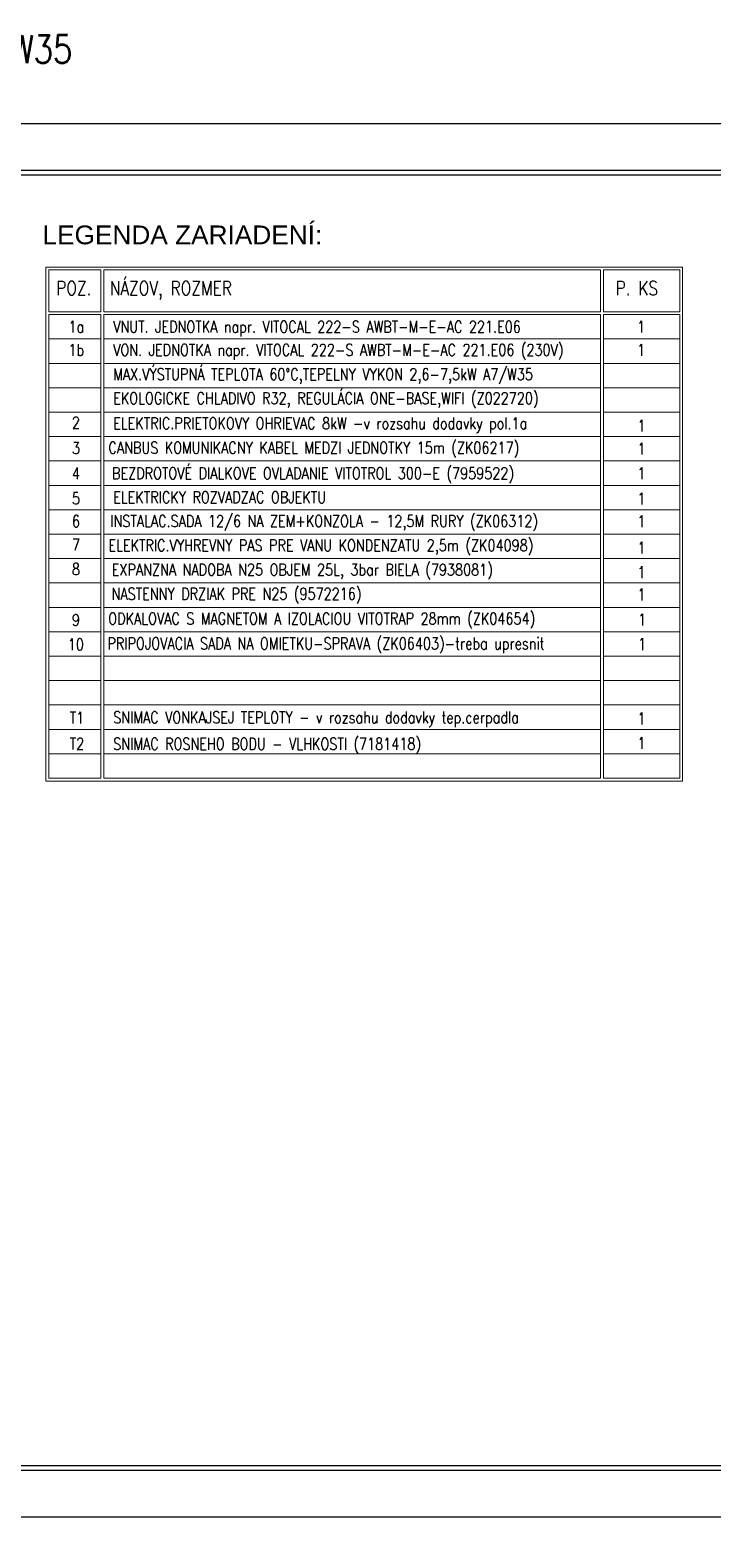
# Model space of a CAD drawing. Header units: millimetres. Extents: x 1046 to 79138, y -20101 to 54562.
# Drawn here: x 13409 to 20678, y 22954 to 38802 of the extents above; entities that cross this region are included whole.
import ezdxf

# ---------------------------------------------------------------- set-up
doc = ezdxf.new("R2010")
doc.units = ezdxf.units.MM
doc.layers.add('NETLAC', color=6, linetype='Continuous', plot=False)
for name, color, linetype, lineweight in [('Schedule Graphics', 7, 'Continuous', 9), ('STENY', 7, 'Continuous', 9), ('vyk-privod', 1, 'Continuous', 50)]:
    doc.layers.add(name, color=color, linetype=linetype, lineweight=lineweight)
doc.styles.add('ARIAL', font='arial.ttf')
doc.styles.add('TEXT125', font='romans.shx', dxfattribs={"width": 0.8, "height": 100})

msp = doc.modelspace()

# ---------------------------------------------------------------- linework, layer by layer
at = {"elevation": -0.8}
for points in [[(1796.1, 23453.5), (32296.1, 23453.5), (32296.1, 37303.5), (1796.1, 37303.5)], [(1846.1, 23503.5), (32246.1, 23503.5), (32246.1, 37253.5), (1846.1, 37253.5)]]:
    msp.add_lwpolyline(points, close=True, dxfattribs=at)
at = {"layer": 'NETLAC', "elevation": -0.8}
msp.add_lwpolyline([(32896.1, 22953.5), (1296.1, 22953.5), (1296.1, 37803.5), (32896.1, 37803.5)], close=True, dxfattribs=at)
at = {"layer": 'STENY'}
for p, q in [((13581.1, 36272.2, -0.8), (20362.2, 36272.2, -0.8)), ((13581.1, 30797.5, -0.8), (13581.1, 36272.2, -0.8)), ((13611.1, 36242.2, -0.8), (14167.8, 36242.2, -0.8)), ((13611.1, 35797.5, -0.8), (13611.1, 36242.2, -0.8)), ((14197.8, 36242.2, -0.8), (19488.9, 36242.2, -0.8)), ((19518.9, 36242.2, -0.8), (20156.5, 36242.2, -0.8)), ((19518.9, 36242.2, -0.8), (20332.2, 36242.2, -0.8)), ((20332.2, 36242.2, -0.8), (20332.2, 35797.5, -0.8)), ((20362.2, 36272.2, -0.8), (20362.2, 30797.5, -0.8)), ((13611.1, 30827.5, -0.8), (13611.1, 35767.5, -0.8)), ((20332.2, 35767.5, -0.8), (20332.2, 30827.5, -0.8))]:
    msp.add_line(p, q, dxfattribs=at)
at = {"layer": 'STENY', "ltscale": 2}
for p, q in [((14167.8, 36242.2, -0.8), (14167.8, 35797.5, -0.8)), ((14197.8, 36242.2, -0.8), (14197.8, 35797.5, -0.8)), ((19488.9, 36242.2, -0.8), (19488.9, 35797.5, -0.8)), ((19518.9, 36242.2, -0.8), (19518.9, 35797.5, -0.8)), ((13611.1, 35797.5, -0.8), (14167.8, 35797.5, -0.8)), ((13611.1, 35767.5, -0.8), (14167.8, 35767.5, -0.8)), ((14167.8, 35767.5, -0.8), (14167.8, 30827.5, -0.8)), ((14197.8, 35797.5, -0.8), (19488.9, 35797.5, -0.8)), ((14197.8, 35767.5, -0.8), (19488.9, 35767.5, -0.8)), ((14197.8, 35767.5, -0.8), (14197.8, 30827.5, -0.8)), ((19488.9, 35767.5, -0.8), (19488.9, 30827.5, -0.8)), ((19518.9, 35797.5, -0.8), (20156.5, 35797.5, -0.8)), ((19518.9, 35797.5, -0.8), (20332.2, 35797.5, -0.8)), ((19518.9, 35767.5, -0.8), (19518.9, 30827.5, -0.8)), ((19518.9, 35767.5, -0.8), (20332.2, 35767.5, -0.8)), ((13611.1, 35507.5, -0.8), (14167.8, 35507.5, -0.8)), ((14197.8, 35507.5, -0.8), (19488.9, 35507.5, -0.8)), ((19518.9, 35507.5, -0.8), (20156.5, 35507.5, -0.8)), ((19518.9, 35507.5, -0.8), (20332.2, 35507.5, -0.8)), ((13611.1, 35247.5, -0.8), (14167.8, 35247.5, -0.8)), ((14197.8, 35247.5, -0.8), (19488.9, 35247.5, -0.8)), ((19518.9, 35247.5, -0.8), (20332.2, 35247.5, -0.8)), ((13611.1, 34987.5, -0.8), (14167.8, 34987.5, -0.8)), ((14197.8, 34987.5, -0.8), (19488.9, 34987.5, -0.8)), ((19518.9, 34987.5, -0.8), (20332.2, 34987.5, -0.8)), ((13611.1, 34727.5, -0.8), (14167.8, 34727.5, -0.8)), ((14197.8, 34727.5, -0.8), (19488.9, 34727.5, -0.8)), ((19518.9, 34727.5, -0.8), (20332.2, 34727.5, -0.8)), ((13611.1, 34467.5, -0.8), (14167.8, 34467.5, -0.8)), ((14197.8, 34467.5, -0.8), (19488.9, 34467.5, -0.8)), ((19518.9, 34467.5, -0.8), (20332.2, 34467.5, -0.8)), ((13611.1, 34207.5, -0.8), (14167.8, 34207.5, -0.8)), ((14197.8, 34207.5, -0.8), (19488.9, 34207.5, -0.8)), ((19518.9, 34207.5, -0.8), (20332.2, 34207.5, -0.8)), ((13611.1, 33947.5, -0.8), (14167.8, 33947.5, -0.8)), ((14197.8, 33947.5, -0.8), (19488.9, 33947.5, -0.8)), ((19518.9, 33947.5, -0.8), (20332.2, 33947.5, -0.8)), ((13611.1, 33687.5, -0.8), (14167.8, 33687.5, -0.8)), ((14197.8, 33687.5, -0.8), (19488.9, 33687.5, -0.8)), ((19518.9, 33687.5, -0.8), (20332.2, 33687.5, -0.8)), ((13611.1, 33427.5, -0.8), (14167.8, 33427.5, -0.8)), ((14197.8, 33427.5, -0.8), (19488.9, 33427.5, -0.8)), ((19518.9, 33427.5, -0.8), (20332.2, 33427.5, -0.8)), ((13611.1, 33167.5, -0.8), (14167.8, 33167.5, -0.8)), ((14197.8, 33167.5, -0.8), (19488.9, 33167.5, -0.8)), ((19518.9, 33167.5, -0.8), (20332.2, 33167.5, -0.8)), ((13611.1, 32907.5, -0.8), (14167.8, 32907.5, -0.8)), ((14197.8, 32907.5, -0.8), (19488.9, 32907.5, -0.8)), ((19518.9, 32907.5, -0.8), (20332.2, 32907.5, -0.8)), ((13611.1, 32647.5, -0.8), (14167.8, 32647.5, -0.8)), ((14197.8, 32647.5, -0.8), (19488.9, 32647.5, -0.8)), ((19518.9, 32647.5, -0.8), (20332.2, 32647.5, -0.8)), ((13611.1, 32387.5, -0.8), (14167.8, 32387.5, -0.8)), ((14197.8, 32387.5, -0.8), (19488.9, 32387.5, -0.8)), ((19518.9, 32387.5, -0.8), (20332.2, 32387.5, -0.8)), ((13611.1, 32127.5, -0.8), (14167.8, 32127.5, -0.8)), ((14197.8, 32127.5, -0.8), (19488.9, 32127.5, -0.8)), ((19518.9, 32127.5, -0.8), (20332.2, 32127.5, -0.8)), ((13611.1, 31867.5, -0.8), (14167.8, 31867.5, -0.8)), ((14197.8, 31867.5, -0.8), (19488.9, 31867.5, -0.8)), ((19518.9, 31867.5, -0.8), (20332.2, 31867.5, -0.8)), ((13611.1, 31607.5, -0.8), (14167.8, 31607.5, -0.8)), ((14197.8, 31607.5, -0.8), (19488.9, 31607.5, -0.8)), ((19518.9, 31607.5, -0.8), (20332.2, 31607.5, -0.8)), ((13611.1, 31347.5, -0.8), (14167.8, 31347.5, -0.8)), ((14197.8, 31347.5, -0.8), (19488.9, 31347.5, -0.8)), ((19518.9, 31347.5, -0.8), (20332.2, 31347.5, -0.8)), ((13611.1, 31087.5, -0.8), (14167.8, 31087.5, -0.8)), ((14197.8, 31087.5, -0.8), (19488.9, 31087.5, -0.8)), ((19518.9, 31087.5, -0.8), (20332.2, 31087.5, -0.8)), ((13581.1, 30797.5, -0.8), (14197.8, 30797.5, -0.8)), ((13611.1, 30827.5, -0.8), (14167.8, 30827.5, -0.8)), ((14197.8, 30827.5, -0.8), (19488.9, 30827.5, -0.8)), ((14197.8, 30797.5, -0.8), (20362.2, 30797.5, -0.8)), ((19518.9, 30827.5, -0.8), (20332.2, 30827.5, -0.8))]:
    msp.add_line(p, q, dxfattribs=at)

# ---------------------------------------------------------------- texts
at = {"layer": 'Schedule Graphics', "style": 'ARIAL'}
msp.add_text('LEGENDA ZARIADENÍ:', height=200, dxfattribs=at).set_placement((13544.3, 36516.3, -0.8))
at = {"layer": 'STENY', "style": 'TEXT125', "width": 0.8}
for s, height, p in [('NÁZOV, ROZMER', 150, (14261.3, 35974.4, -0.8)), ('POZ.', 150, (13691.2, 35974.4, -0.8)), ('P. KS', 150, (19649.1, 35974.4, -0.8)), ('1a', 125, (13821.8, 35574.8, -0.8)), ('VNUT. JEDNOTKA napr. VITOCAL 222-S AWBT-M-E-AC 221.E06 ', 125, (14298, 35574.8, -0.8)), ('1', 125, (19878.4, 35574.8, -0.8)), ('1b', 125, (13821.8, 35327.7, -0.8)), ('VON. JEDNOTKA napr. VITOCAL 222-S AWBT-M-E-AC 221.E06 (230V) ', 125, (14298, 35327.7, -0.8)), ('1', 125, (19878.4, 35327.7, -0.8)), ('MAX.VÝSTUPNÁ TEPLOTA 60%%DC,TEPELNY VYKON 2,6-7,5kW A7/W35', 125, (14298, 35068.9, -0.8)), ('EKOLOGICKE CHLADIVO R32, REGULÁCIA ONE-BASE,WIFI (Z022720)', 125, (14298, 34813.1, -0.8)), ('2', 125, (13858.7, 34552.7, -0.8)), ('ELEKTRIC.PRIETOKOVY OHRIEVAC 8kW -v rozsahu dodavky pol.1a', 125, (14298, 34546, -0.8)), ('1', 125, (19881.6, 34520.1, -0.8)), ('3', 125, (13858.7, 34282.4, -0.8)), ('CANBUS KOMUNIKACNY KABEL MEDZI JEDNOTKY 15m (ZK06217)', 125, (14246.9, 34286.3, -0.8)), ('1', 125, (19881.6, 34274.6, -0.8)), ('4', 125, (13858.7, 34012.4, -0.8)), ('BEZDROTOVÉ DIALKOVE OVLADANIE VITOTROL 300-E (7959522)', 125, (14285.8, 34013.7, -0.8)), ('1', 125, (19881.6, 34014.6, -0.8)), ('5', 125, (13858.7, 33746.2, -0.8)), ('ELEKTRICKY ROZVADZAC OBJEKTU', 125, (14298, 33758.4, -0.8)), ('1', 125, (19881.6, 33744.7, -0.8)), ('6', 125, (13858.7, 33503.7, -0.8)), ('INSTALAC.SADA 12/6 NA ZEM+KONZOLA - 12,5M RURY (ZK06312) ', 125, (14266.7, 33504.2, -0.8)), ('1', 125, (19881.6, 33502.3, -0.8)), ('7', 125, (13858.7, 33252.6, -0.8)), ('ELEKTRIC.VYHREVNY PAS PRE VANU KONDENZATU 2,5m (ZK04098)', 125, (14247.1, 33246.2, -0.8)), ('1', 125, (19881.6, 33219.9, -0.8)), ('EXPANZNA NADOBA N25 OBJEM 25L, 3bar BIELA (7938081)', 125, (14282.9, 32987.1, -0.8)), ('8', 125, (13858.7, 32992.6, -0.8)), ('1', 125, (19881.6, 32959.9, -0.8)), ('NASTENNY DRZIAK PRE N25 (9572216)', 125, (14280.5, 32729.4, -0.8)), ('1', 125, (19881.6, 32722.4, -0.8)), ('9', 125, (13858.7, 32450.7, -0.8)), ('ODKALOVAC S MAGNETOM A IZOLACIOU VITOTRAP 28mm (ZK04654)', 125, (14245.3, 32465.5, -0.8)), ('1', 125, (19887.9, 32453.4, -0.8)), ('PRIPOJOVACIA SADA NA OMIETKU-SPRAVA (ZK06403)-treba upresnit', 125, (14236.7, 32200.2, -0.8)), ('10', 125, (13814.3, 32190.7, -0.8)), ('1', 125, (19887.9, 32193.4, -0.8)), ('T1', 125, (13834.5, 31409, -0.8)), ('SNIMAC VONKAJSEJ TEPLOTY - v rozsahu dodavky tep.cerpadla', 125, (14298, 31412.8, -0.8)), ('1', 125, (19881.6, 31401, -0.8)), ('T2', 125, (13834.5, 31133.2, -0.8)), ('SNIMAC ROSNEHO BODU - VLHKOSTI (7181418)', 125, (14298, 31131.1, -0.8)), ('1', 125, (19881.6, 31139.8, -0.8))]:
    msp.add_text(s, height=height, dxfattribs=at).set_placement(p)
at = {"layer": 'vyk-privod', "color": 1, "style": 'TEXT125', "width": 0.8}
msp.add_text('VITOCAL 222-S AWBT-M-E-AC 221.E06 (230V) 2,6-7,5kW A7/W35', height=300, dxfattribs=at).set_placement((2682.4, 38444.6, -2.1))

doc.saveas('drawing.dxf')
